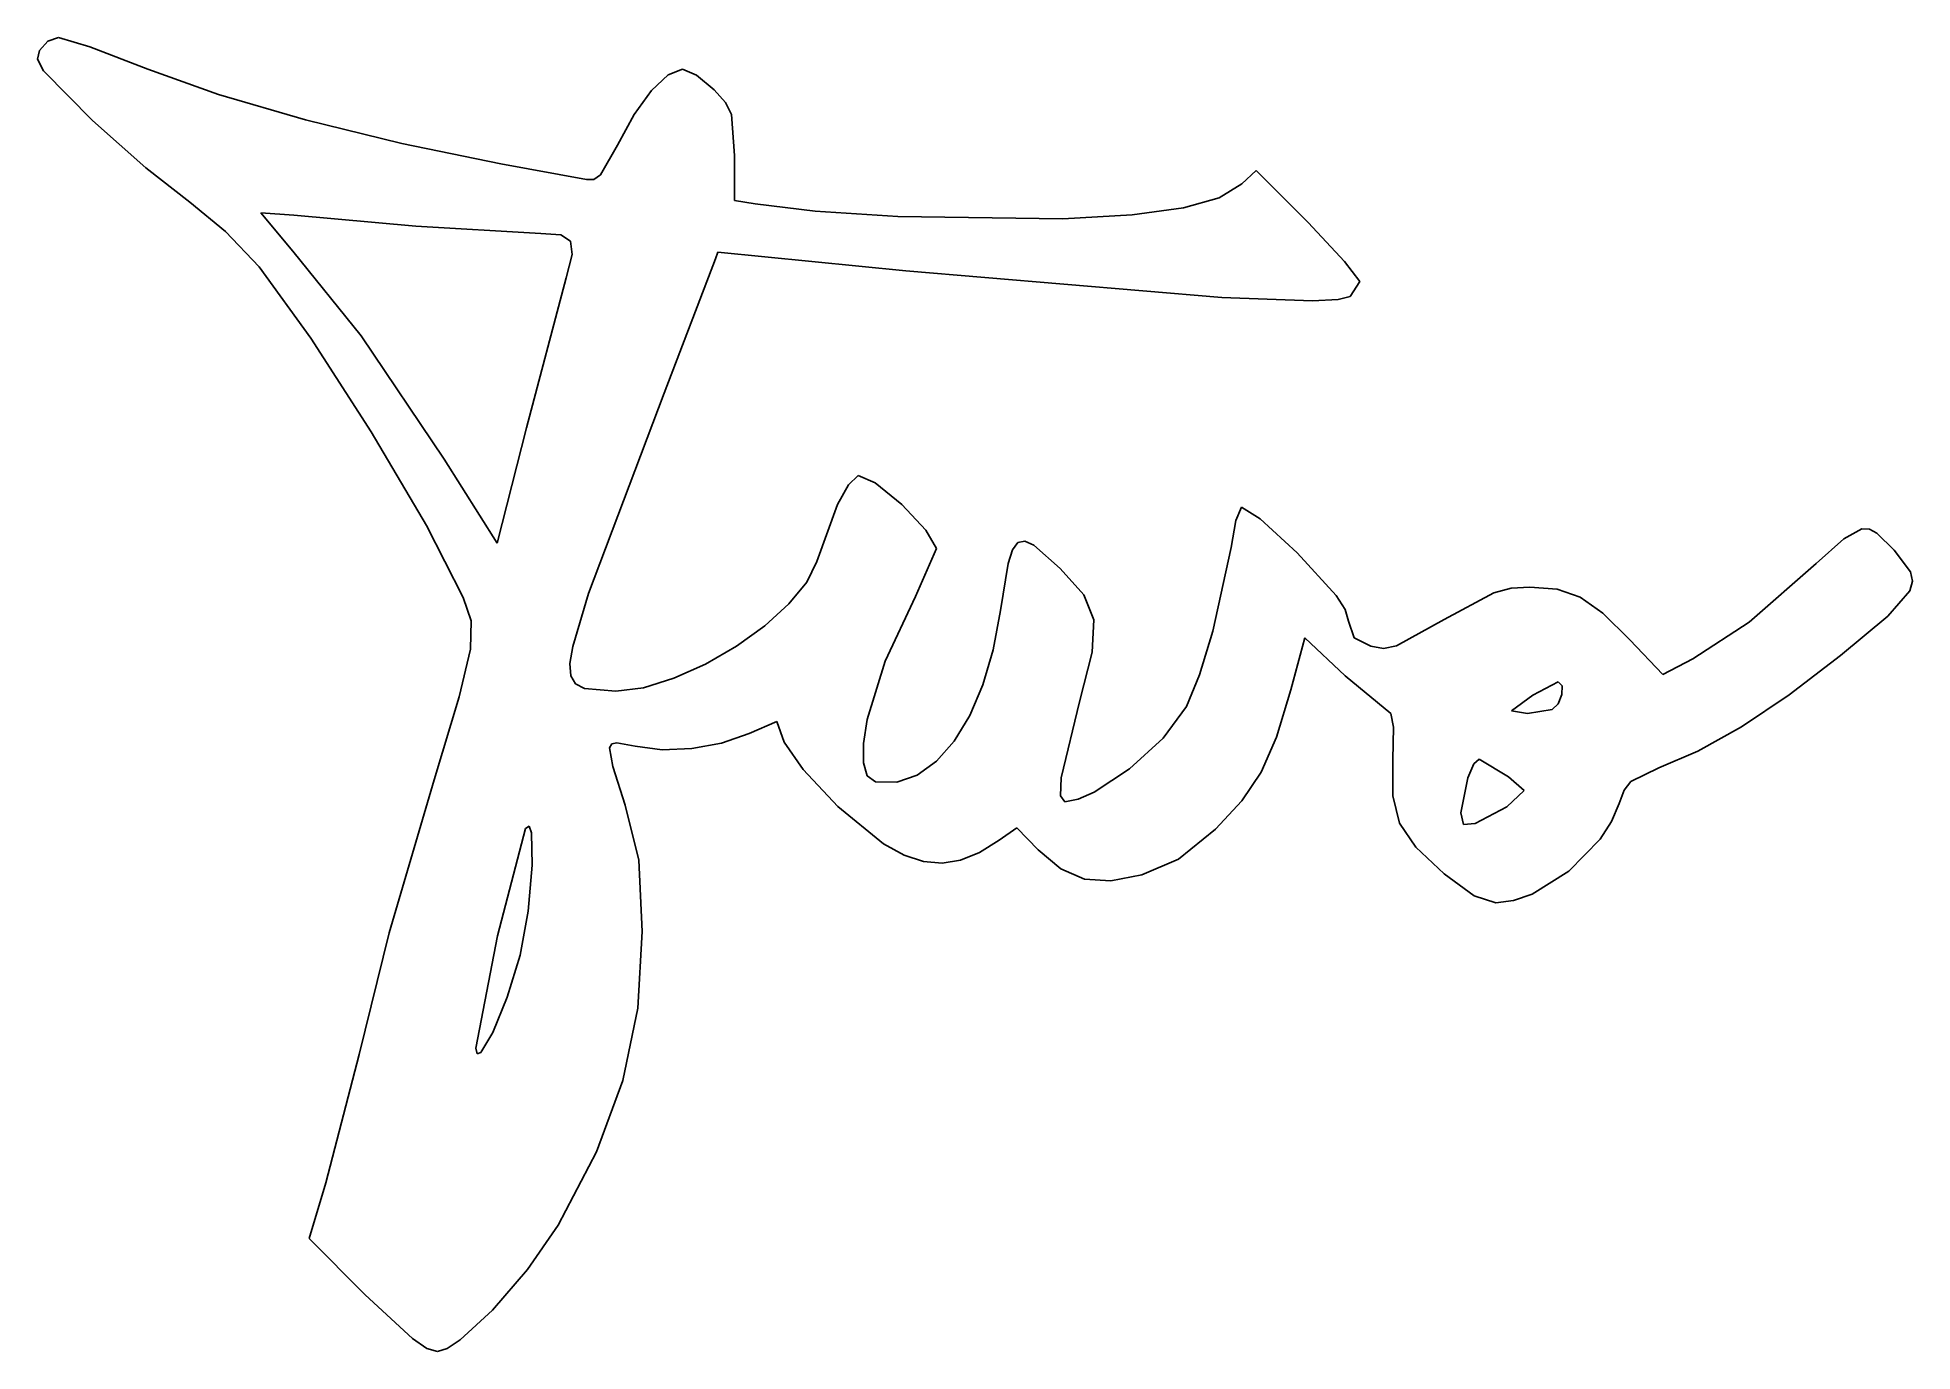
# Model space of a CAD drawing. Extents: x 9.8 to 93.6, y 10.4 to 69.1.
import ezdxf

# ---------------------------------------------------------------- set-up
doc = ezdxf.new("R2010")
doc.units = 0

msp = doc.modelspace()

# ---------------------------------------------------------------- linework, layer by layer
at = {"layer": 'Image'}
for p, q in [((9.868, 68.5617), (10.2484, 68.973238)), ((10.2484, 68.973238), (10.7251, 69.1444)), ((10.7251, 69.1444), (12.123249, 68.727971)), ((12.123249, 68.727971), (14.71909, 67.72677)), ((9.783237, 68.173481), (9.868, 68.5617)), ((10.048504, 67.65735), (9.783237, 68.173481)), ((12.236, 65.4417), (10.048504, 67.65735)), ((14.71909, 67.72677), (17.867002, 66.596922)), ((37.221371, 66.774481), (37.961575, 67.47976)), ((37.961575, 67.47976), (38.5931, 67.7333)), ((38.5931, 67.7333), (39.228845, 67.459919)), ((39.228845, 67.459919), (40.02012, 66.802643)), ((17.867002, 66.596922), (21.756174, 65.460071)), ((36.443325, 65.700472), (37.221371, 66.774481)), ((40.02012, 66.802643), (40.516407, 66.240728)), ((40.516407, 66.240728), (40.787015, 65.71158)), ((14.6202, 63.319688), (12.236, 65.4417)), ((21.756174, 65.460071), (26.067031, 64.401778)), ((35.69827, 64.340745), (36.443325, 65.700472)), ((40.787015, 65.71158), (40.9222, 63.8707)), ((26.067031, 64.401778), (30.48, 63.5076)), ((34.939044, 63.010816), (35.69827, 64.340745)), ((40.9222, 63.8707), (40.9222, 61.8695)), ((16.5892, 61.7808), (14.6202, 63.319688)), ((30.48, 63.5076), (34.31192, 62.795465)), ((34.639758, 62.798137), (34.939044, 63.010816)), ((63.594062, 62.609194), (64.229522, 63.206177)), ((64.229522, 63.206177), (66.545842, 60.877757)), ((34.31192, 62.795465), (34.639758, 62.798137)), ((62.578183, 61.987068), (63.594062, 62.609194)), ((18.187325, 60.472138), (16.5892, 61.7808)), ((21.2372, 61.214), (19.7555, 61.3096)), ((19.7555, 61.3096), (21.19653, 59.60351)), ((26.691495, 60.720438), (21.2372, 61.214)), ((40.9222, 61.8695), (41.839422, 61.707428)), ((41.839422, 61.707428), (44.520592, 61.392751)), ((44.520592, 61.392751), (48.213608, 61.152243)), ((48.213608, 61.152243), (55.584822, 61.041514)), ((55.584822, 61.041514), (58.681247, 61.224306)), ((58.681247, 61.224306), (60.976473, 61.532464)), ((60.976473, 61.532464), (62.578183, 61.987068)), ((19.6797, 58.9036), (18.187325, 60.472138)), ((32.26636, 60.3912), (26.691495, 60.720438)), ((33.159332, 60.321476), (32.26636, 60.3912)), ((33.602445, 60.045084), (33.159332, 60.321476)), ((66.545842, 60.877757), (68.181745, 59.141563)), ((21.19653, 59.60351), (24.249558, 55.81406)), ((33.663126, 59.444674), (33.602445, 60.045084)), ((40.1748, 59.5489), (40.0755, 59.2503)), ((48.570861, 58.718017), (40.1748, 59.5489)), ((21.992927, 55.707978), (19.6797, 58.9036)), ((33.4088, 58.4029), (33.663126, 59.444674)), ((40.0755, 59.2503), (37.77751, 53.25308)), ((62.687518, 57.528877), (48.570861, 58.718017)), ((68.181745, 59.141563), (68.862162, 58.237007)), ((31.63687, 51.71117), (33.40872, 58.40292)), ((33.40872, 58.40292), (33.4088, 58.4029)), ((68.862162, 58.237007), (68.430661, 57.566567)), ((66.741051, 57.386525), (62.687518, 57.528877)), ((67.898255, 57.435267), (66.741051, 57.386525)), ((68.430661, 57.566567), (67.898255, 57.435267)), ((24.687238, 51.5286), (21.992927, 55.707978)), ((24.249558, 55.81406), (27.94718, 50.30006)), ((37.77751, 53.25308), (34.4062, 44.3089)), ((27.15818, 47.344197), (24.687238, 51.5286)), ((30.32425, 46.55457), (31.63687, 51.71117)), ((27.94718, 50.30006), (30.32425, 46.55457)), ((46.019618, 49.158574), (46.44046, 49.57479)), ((46.44046, 49.57479), (47.208185, 49.245421)), ((45.525392, 48.283898), (46.019618, 49.158574)), ((47.208185, 49.245421), (48.391407, 48.275774)), ((44.59686, 45.74151), (45.525392, 48.283898)), ((48.391407, 48.275774), (49.477367, 47.141312)), ((63.325923, 47.565085), (63.570413, 48.16239)), ((63.570413, 48.16239), (64.411852, 47.633796)), ((28.8013, 44.1335), (27.15818, 47.344197)), ((49.477367, 47.141312), (49.9533, 46.3175)), ((63.117856, 46.36372), (63.325923, 47.565085)), ((64.411852, 47.633796), (66.055133, 46.12822)), ((90.476201, 46.753728), (91.291272, 47.190648)), ((91.291272, 47.190648), (91.625527, 47.172488)), ((91.625527, 47.172488), (91.955741, 47.004165)), ((91.955741, 47.004165), (92.73848, 46.23979)), ((49.9533, 46.3175), (49.00228, 44.17779)), ((53.143284, 45.648251), (53.338135, 46.252148)), ((53.338135, 46.252148), (53.579501, 46.577827)), ((53.579501, 46.577827), (53.890433, 46.641543)), ((53.890433, 46.641543), (54.293982, 46.459545)), ((54.293982, 46.459545), (55.47114, 45.42342)), ((62.298718, 42.616309), (63.117856, 46.36372)), ((66.055133, 46.12822), (67.799767, 44.223065)), ((89.24165, 45.647891), (90.476201, 46.753728)), ((92.73848, 46.23979), (93.459777, 45.271775)), ((44.152901, 44.812802), (44.59686, 45.74151)), ((52.80092, 43.5408), (53.143284, 45.648251)), ((55.47114, 45.42342), (56.522085, 44.244295)), ((86.247216, 43.021946), (89.24165, 45.647891)), ((93.459777, 45.271775), (93.550417, 44.854109)), ((43.353229, 43.837419), (44.152901, 44.812802)), ((74.840666, 44.336174), (75.617352, 44.54085)), ((75.617352, 44.54085), (76.4605, 44.5911)), ((76.4605, 44.5911), (77.680952, 44.496302)), ((77.680952, 44.496302), (78.700175, 44.142381)), ((93.428805, 44.417511), (92.452083, 43.298035)), ((93.550417, 44.854109), (93.428805, 44.417511)), ((29.157041, 43.077156), (28.8013, 44.1335)), ((34.4062, 44.3089), (33.698237, 41.941938)), ((42.278886, 42.867761), (43.353229, 43.837419)), ((49.00228, 44.17779), (47.654274, 41.28716)), ((56.522085, 44.244295), (56.976763, 43.135326)), ((67.799767, 44.223065), (68.200338, 43.585745)), ((68.200338, 43.585745), (68.354143, 43.06845)), ((72.633528, 43.13999), (74.840666, 44.336174)), ((78.700175, 44.142381), (79.716323, 43.425041)), ((29.1324, 41.825625), (29.157041, 43.077156)), ((41.010914, 41.95623), (42.278886, 42.867761)), ((52.484103, 41.792201), (52.80092, 43.5408)), ((56.976763, 43.135326), (56.895519, 41.682574)), ((68.354143, 43.06845), (68.60137, 42.327127)), ((70.503036, 41.966786), (72.633528, 43.13999)), ((79.716323, 43.425041), (80.92755, 42.23999)), ((83.73597, 41.390351), (86.247216, 43.021946)), ((92.452083, 43.298035), (90.33613, 41.53438)), ((33.698237, 41.941938), (33.57116, 41.171044)), ((39.630355, 41.155228), (41.010914, 41.95623)), ((61.691068, 40.670487), (62.298718, 42.616309)), ((66.406751, 42.3189), (65.780128, 39.99778)), ((68.209221, 40.63278), (66.406751, 42.3189)), ((68.60137, 42.327127), (69.353088, 41.94945)), ((69.353088, 41.94945), (69.913324, 41.852768)), ((69.913324, 41.852768), (70.503036, 41.966786)), ((80.92755, 42.23999), (82.40194, 40.68104)), ((28.617784, 39.690481), (29.1324, 41.825625)), ((33.57116, 41.171044), (33.609311, 40.625107)), ((38.218252, 40.517156), (39.630355, 41.155228)), ((47.654274, 41.28716), (46.851084, 38.674508)), ((52.02219, 40.219975), (52.484103, 41.792201)), ((56.895519, 41.682574), (56.338696, 39.4721)), ((82.40194, 40.68104), (83.73597, 41.390351)), ((90.33613, 41.53438), (88.041777, 39.78572)), ((33.609311, 40.625107), (33.82316, 40.266552)), ((33.82316, 40.266552), (34.223175, 40.057801)), ((36.855646, 40.094416), (38.218252, 40.517156)), ((51.433401, 38.849117), (52.02219, 40.219975)), ((61.114126, 39.25409), (61.691068, 40.670487)), ((70.241201, 38.94666), (68.209221, 40.63278)), ((77.7149, 40.3578), (76.5852, 39.76725)), ((77.894536, 40.186736), (77.7149, 40.3578)), ((27.5036, 35.9833), (28.617784, 39.690481)), ((34.223175, 40.057801), (35.62358, 39.93941)), ((35.62358, 39.93941), (36.855646, 40.094416)), ((56.338696, 39.4721), (55.519214, 36.066236)), ((65.780128, 39.99778), (65.139707, 37.885757)), ((76.5852, 39.76725), (75.6355, 39.0648)), ((77.44683, 39.11799), (77.720045, 39.379679)), ((77.720045, 39.379679), (77.882766, 39.798311)), ((77.882766, 39.798311), (77.894536, 40.186736)), ((88.041777, 39.78572), (85.905495, 38.354265)), ((42.80986, 38.593836), (41.58351, 38.051363)), ((43.144073, 37.669582), (42.80986, 38.593836)), ((46.851084, 38.674508), (46.680733, 37.597968)), ((50.735954, 37.704619), (51.433401, 38.849117)), ((60.07197, 37.840899), (61.114126, 39.25409)), ((70.364358, 38.339981), (70.241201, 38.94666)), ((75.6355, 39.0648), (76.351355, 38.951299)), ((76.351355, 38.951299), (77.44686, 39.118013)), ((77.44686, 39.118013), (77.44683, 39.11799)), ((41.58351, 38.051363), (40.335694, 37.619338)), ((49.948067, 36.811477), (50.735954, 37.704619)), ((58.574375, 36.468759), (60.07197, 37.840899)), ((65.139707, 37.885757), (64.458655, 36.320496)), ((70.33817, 36.88137), (70.364358, 38.339981)), ((85.905495, 38.354265), (83.956727, 37.258232)), ((35.439937, 37.586653), (35.341067, 37.416552)), ((35.341067, 37.416552), (35.481335, 36.576013)), ((35.658655, 37.632756), (35.439937, 37.586653)), ((36.47717, 37.481317), (35.658655, 37.632756)), ((37.695461, 37.324596), (36.47717, 37.481317)), ((39.010657, 37.373842), (37.695461, 37.324596)), ((40.335694, 37.619338), (39.010657, 37.373842)), ((43.983786, 36.443397), (43.144073, 37.669582)), ((46.680733, 37.597968), (46.678912, 36.741577)), ((70.330198, 35.265551), (70.33817, 36.88137)), ((74.185877, 36.906553), (73.95675, 36.702776)), ((75.49394, 36.114165), (74.185877, 36.906553)), ((83.956727, 37.258232), (82.22492, 36.51584)), ((35.481335, 36.576013), (36.036384, 34.854447)), ((45.533343, 34.793222), (43.983786, 36.443397)), ((46.678912, 36.741577), (46.856396, 36.155551)), ((46.856396, 36.155551), (47.22396, 35.89011)), ((48.173852, 35.879228), (49.08796, 36.194682)), ((49.08796, 36.194682), (49.948067, 36.811477)), ((55.519214, 36.066236), (55.481921, 35.258979)), ((56.989636, 35.426195), (58.574375, 36.468759)), ((64.458655, 36.320496), (63.59454, 35.039645)), ((73.690362, 36.071663), (73.377686, 34.511113)), ((73.95675, 36.702776), (73.690362, 36.071663)), ((76.198127, 35.508683), (75.49394, 36.114165)), ((82.22492, 36.51584), (80.960034, 35.91346)), ((25.494688, 29.1514), (27.5036, 35.9833)), ((47.22396, 35.89011), (48.173852, 35.879228)), ((55.481921, 35.258979), (55.686046, 35.00173)), ((56.279679, 35.118667), (56.989636, 35.426195)), ((70.629735, 34.052492), (70.330198, 35.265551)), ((75.4238, 34.7696), (76.198127, 35.508683)), ((80.663556, 35.515456), (80.44445, 34.92164)), ((80.960034, 35.91346), (80.663556, 35.515456)), ((36.036384, 34.854447), (36.655134, 32.393551)), ((47.585994, 33.115016), (45.533343, 34.793222)), ((55.686046, 35.00173), (56.279679, 35.118667)), ((63.59454, 35.039645), (62.404928, 33.78085)), ((73.377686, 34.511113), (73.493508, 33.989092)), ((74.012685, 34.02581), (75.423795, 34.7696)), ((75.423795, 34.7696), (75.4238, 34.7696)), ((80.44445, 34.92164), (80.107296, 34.121904)), ((31.59106, 33.80469), (30.33597, 29.007483)), ((31.753573, 33.910953), (31.59106, 33.80469)), ((31.853501, 33.616623), (31.753573, 33.910953)), ((31.880285, 32.162779), (31.853501, 33.616623)), ((53.534601, 33.842763), (52.744193, 33.279942)), ((54.487588, 32.85953), (53.534601, 33.842763)), ((62.404928, 33.78085), (60.763266, 32.443495)), ((71.355145, 32.978031), (70.629735, 34.052492)), ((73.493508, 33.989092), (74.012685, 34.02581)), ((80.107296, 34.121904), (79.596748, 33.332947)), ((48.497547, 32.611858), (47.585994, 33.115016)), ((51.86663, 32.73644), (51.024098, 32.393492)), ((52.744193, 33.279942), (51.86663, 32.73644)), ((55.505341, 32.002922), (54.487588, 32.85953)), ((72.62479, 31.778), (71.355145, 32.978031)), ((79.596748, 33.332947), (78.201869, 31.905542)), ((31.700784, 30.116342), (31.880285, 32.162779)), ((36.655134, 32.393551), (36.801776, 29.210007)), ((49.360472, 32.326811), (48.497547, 32.611858)), ((50.195684, 32.255485), (49.360472, 32.326811)), ((51.024098, 32.393492), (50.195684, 32.255485)), ((56.557632, 31.544961), (55.505341, 32.002922)), ((60.763266, 32.443495), (59.125758, 31.73794)), ((78.201869, 31.905542), (76.552618, 30.875777)), ((57.734444, 31.463886), (56.557632, 31.544961)), ((59.125758, 31.73794), (57.734444, 31.463886)), ((73.966343, 30.799747), (72.62479, 31.778)), ((74.9418, 30.48), (73.966343, 30.799747)), ((75.724105, 30.583868), (74.9418, 30.48)), ((76.552618, 30.875777), (75.724105, 30.583868)), ((31.34437, 28.1505), (31.700784, 30.116342)), ((24.1475, 23.7067), (25.494688, 29.1514)), ((30.33597, 29.007483), (29.36629, 23.98883)), ((36.801776, 29.210007), (36.597493, 25.787233)), ((30.764425, 26.272092), (31.34437, 28.1505)), ((31.34437, 28.1505), (31.34437, 28.1505)), ((30.118988, 24.694739), (30.764425, 26.272092)), ((36.597493, 25.787233), (35.928683, 22.551438)), ((29.591721, 23.804849), (30.118988, 24.694739)), ((22.669501, 17.97614), (24.1475, 23.7067)), ((29.36629, 23.98883), (29.429797, 23.738455)), ((29.429797, 23.738455), (29.591721, 23.804849)), ((35.928683, 22.551438), (34.755412, 19.363353)), ((34.755412, 19.363353), (33.037746, 16.083707)), ((21.9148, 15.4912), (22.669501, 17.97614)), ((33.037746, 16.083707), (31.673866, 14.100998)), ((24.4276, 12.9667), (21.9148, 15.4912)), ((31.673866, 14.100998), (30.114531, 12.284088)), ((24.42763, 12.9667), (24.4276, 12.9667)), ((26.529763, 11.016049), (24.42763, 12.9667)), ((30.114531, 12.284088), (28.669016, 10.956611)), ((27.183956, 10.578503), (26.529763, 11.016049)), ((28.669016, 10.956611), (28.085591, 10.577545)), ((27.6466, 10.4422), (27.183956, 10.578503)), ((28.085591, 10.577545), (27.6466, 10.4422))]:
    msp.add_line(p, q, dxfattribs=at)

doc.saveas('drawing.dxf')
